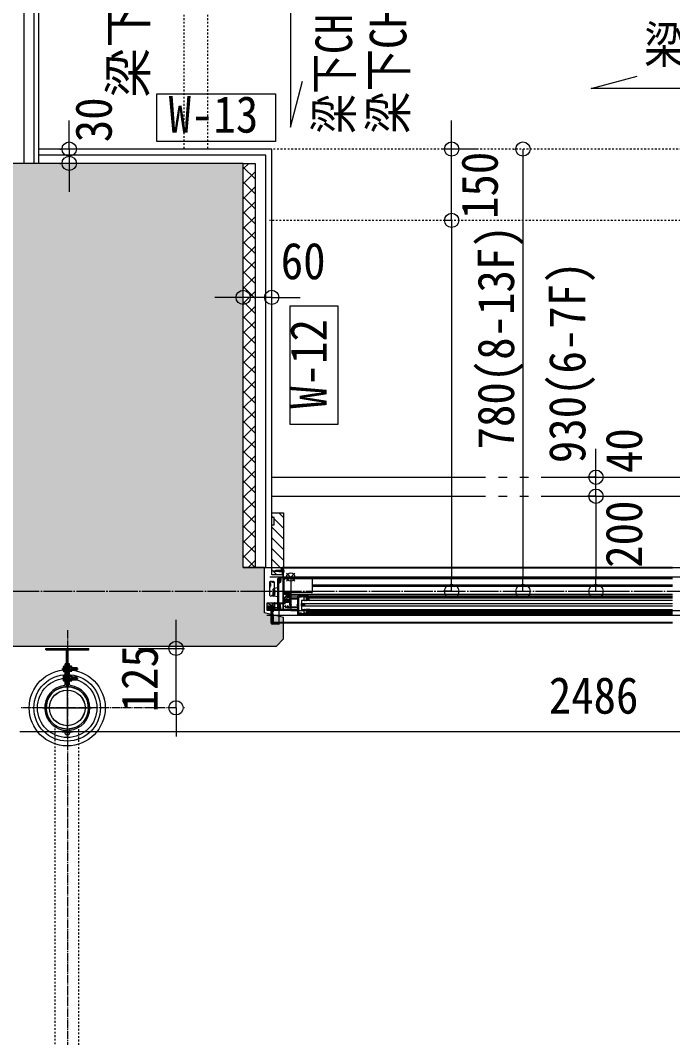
# Model space of a CAD drawing. Units: millimetres at full size, sheet at 1:30. Extents: x -17796 to 21385, y -23279 to 7734.
# Drawn here: x 13415 to 14788, y -6158 to -4018 of the extents above; entities that cross this region are included whole.
import ezdxf
from ezdxf.enums import TextEntityAlignment as Align

# ---------------------------------------------------------------- set-up
doc = ezdxf.new("R2010")
doc.units = ezdxf.units.MM
doc.header["$LTSCALE"] = 30
for name, pattern in [('DASHED', [7.5, 6, -1.5]), ('USER11', [0.25, 0.125, -0.125]), ('USER14', [18.9, 15, -0.9, 0.6, -0.9, 0.6, -0.9]), ('USER4', [0.78, 0.6, -0.06, 0.06, -0.06]), ('USER7', [0.2, 0.1, -0.1]), ('USER8', [0.75, 0.5, -0.25]), ('USER9', [2.3, 2, -0.1, 0.1, -0.1])]:
    doc.linetypes.add(name, pattern=pattern)
for name, color, linetype, lineweight in [('0-1_(W)電灯', 253, 'Continuous', 18), ('0-C_0_4P', 4, 'Continuous', 18), ('0-D_破線', 30, 'Continuous', 18), ('0-E_遮音材', 254, 'Continuous', 18), ('1-0_掃き出しﾏｰｸ', 253, 'USER7', 18), ('1-F_衛生陶器・住設', 2, 'USER9', 18), ('3-2_寸法', 142, 'Continuous', 18), ('3-3_文字・断面記号・', 4, 'Continuous', 9)]:
    doc.layers.add(name, color=color, linetype=linetype, lineweight=lineweight)
doc.styles.add('ＭＳ ゴシック', font='')
doc.styles.get('ＭＳ ゴシック').set_extended_font_data('MS Gothic')

msp = doc.modelspace()

# ---------------------------------------------------------------- linework, layer by layer
at = {"layer": '0-1_(W)電灯', "color": 3, "linetype": 'USER11'}
for p, q in [((13759.07, 3095.96), (13759.07, -4289.04)), ((13809.07, 3095.96), (13809.07, -4289.04)), ((18924.07, -4289.04), (13939.07, -4289.04)), ((18929.07, -4439.04), (13939.07, -4439.04))]:
    msp.add_line(p, q, dxfattribs=at)
at = {"layer": '0-1_(W)電灯', "color": 171}
for p, q in [((13518.03, -4259.04), (13518.03, -4229.04)), ((14322.59, -4259.04), (14322.59, -4229.04)), ((13498.03, -4289.04), (13500.53, -4289.04)), ((13518.03, -4289.04), (13518.03, -4319.04)), ((14377.75, -4289.04), (14305.09, -4289.04)), ((14322.59, -4439.04), (14322.59, -4289.04)), ((14452.59, -4289.04), (14455.09, -4289.04)), ((13498.03, -4319.04), (13500.53, -4319.04)), ((14472.59, -4319.04), (14472.59, -5189.04)), ((13518.03, -4349.04), (13518.03, -4379.04)), ((14322.59, -4439.04), (14305.09, -4439.04)), ((14322.59, -4439.04), (14305.09, -4439.04)), ((14322.59, -4469.04), (14322.59, -5189.04)), ((14322.59, -4469.04), (14322.59, -4499.04)), ((13884.07, -4580.99), (13884.07, -4583.49)), ((13854.07, -4600.99), (13824.07, -4600.99)), ((13944.07, -4600.99), (13884.07, -4600.99)), ((13944.07, -4620.99), (13944.07, -4618.49)), ((13974.07, -4600.99), (14004.07, -4600.99)), ((14322.59, -5219.04), (14305.09, -5219.04)), ((14452.59, -5219.04), (14455.09, -5219.04))]:
    msp.add_line(p, q, dxfattribs=at)
at = {"layer": '0-1_(W)電灯', "color": 7}
for p, q in [((13518.03, -4289.04), (13518.03, -4259.04)), ((14322.59, -4289.04), (14322.59, -4259.04)), ((14472.59, -4289.04), (14472.59, -4319.04)), ((13518.03, -4319.04), (13518.03, -4349.04)), ((14322.59, -4439.04), (14322.59, -4469.04)), ((14322.59, -4439.04), (14322.59, -4469.04)), ((13884.07, -4600.99), (13854.07, -4600.99)), ((13944.07, -4600.99), (13974.07, -4600.99)), ((14626.17, -4979.04), (14626.17, -4949.04)), ((14626.17, -5019.04), (14626.17, -5049.04)), ((14626.17, -5019.04), (14626.17, -5049.04)), ((14322.59, -5219.04), (14322.59, -5189.04)), ((14472.59, -5219.04), (14472.59, -5189.04)), ((14626.17, -5219.04), (14626.17, -5189.04))]:
    msp.add_line(p, q, dxfattribs=at)
at = {"layer": '0-1_(W)電灯', "color": 41}
for p, q in [((13884.07, -4330.55), (13895.58, -4319.04)), ((13909.07, -4320.36), (13907.76, -4319.04)), ((13909.07, -4351.79), (13884.07, -4326.79)), ((13884.07, -4361.98), (13909.07, -4336.98)), ((13909.07, -4383.22), (13884.07, -4358.22)), ((13884.07, -4393.41), (13909.07, -4368.41)), ((13909.07, -4414.65), (13884.07, -4389.65)), ((13884.07, -4424.84), (13909.07, -4399.84)), ((13909.07, -4446.08), (13884.07, -4421.08)), ((13884.07, -4456.28), (13909.07, -4431.28)), ((13909.07, -4477.51), (13884.07, -4452.51)), ((13884.07, -4487.71), (13909.07, -4462.71)), ((13909.07, -4508.94), (13884.07, -4483.94)), ((13884.07, -4519.14), (13909.07, -4494.14)), ((13909.07, -4540.37), (13884.07, -4515.37)), ((13884.07, -4550.57), (13909.07, -4525.57)), ((13909.07, -4571.8), (13884.07, -4546.8)), ((13884.07, -4582), (13909.07, -4557)), ((13909.07, -4603.23), (13884.07, -4578.23)), ((13884.07, -4613.43), (13909.07, -4588.43)), ((13909.07, -4634.66), (13884.07, -4609.66)), ((13884.07, -4644.86), (13909.07, -4619.86)), ((13909.07, -4666.1), (13884.07, -4641.1)), ((13884.07, -4676.29), (13909.07, -4651.29)), ((13909.07, -4697.53), (13884.07, -4672.53)), ((13884.07, -4707.72), (13909.07, -4682.72)), ((13909.07, -4728.96), (13884.07, -4703.96)), ((13884.07, -4739.15), (13909.07, -4714.15)), ((13909.07, -4760.39), (13884.07, -4735.39)), ((13884.07, -4770.58), (13909.07, -4745.58)), ((13909.07, -4791.82), (13884.07, -4766.82)), ((13884.07, -4802.02), (13909.07, -4777.02)), ((13909.07, -4823.25), (13884.07, -4798.25)), ((13884.07, -4833.45), (13909.07, -4808.45)), ((13909.07, -4854.68), (13884.07, -4829.68)), ((13884.07, -4864.88), (13909.07, -4839.88)), ((13909.07, -4886.11), (13884.07, -4861.11)), ((13884.07, -4896.31), (13909.07, -4871.31)), ((13909.07, -4917.54), (13884.07, -4892.54)), ((13884.07, -4927.74), (13909.07, -4902.74)), ((13909.07, -4948.97), (13884.07, -4923.97)), ((13884.07, -4959.17), (13909.07, -4934.17)), ((13909.07, -4980.4), (13884.07, -4955.4)), ((13884.07, -4990.6), (13909.07, -4965.6)), ((13909.07, -5011.84), (13884.07, -4986.84)), ((13884.07, -5022.03), (13909.07, -4997.03)), ((13909.07, -5043.27), (13884.07, -5018.27)), ((13884.07, -5053.46), (13909.07, -5028.46)), ((13909.07, -5074.7), (13884.07, -5049.7)), ((13884.07, -5084.89), (13909.07, -5059.89)), ((13909.07, -5106.13), (13884.07, -5081.13)), ((13884.07, -5116.32), (13909.07, -5091.32)), ((13909.07, -5137.56), (13884.07, -5112.56)), ((13884.07, -5147.76), (13909.07, -5122.76)), ((13909.07, -5168.99), (13884.07, -5143.99)), ((13894.21, -5169.04), (13909.07, -5154.19))]:
    msp.add_line(p, q, dxfattribs=at)
at = {"layer": '0-1_(W)電灯', "color": 4}
for p, q in [((14626.17, -4949.04), (14626.17, -4919.04)), ((14626.17, -4979.04), (14608.67, -4979.04)), ((14626.17, -5019.04), (14626.17, -4979.04)), ((14626.17, -5019.04), (14608.67, -5019.04)), ((14626.17, -5019.04), (14608.67, -5019.04)), ((14626.17, -5049.04), (14626.17, -5079.04)), ((14626.17, -5049.04), (14626.17, -5189.04)), ((14626.17, -5219.04), (14643.67, -5219.04))]:
    msp.add_line(p, q, dxfattribs=at)
at = {"layer": '0-1_(W)電灯', "color": 3, "linetype": 'USER14'}
for p, q in [((13944.07, -4979.04), (15834.07, -4979.04)), ((13944.07, -5019.04), (15834.07, -5019.04))]:
    msp.add_line(p, q, dxfattribs=at)
at = {"layer": '0-1_(W)電灯', "color": 9}
for p, q in [((13944.07, -5061.31), (13946.8, -5064.04)), ((13949.07, -5066.31), (13969.07, -5086.31)), ((13959.25, -5054.04), (13969.07, -5063.86)), ((13944.07, -5083.76), (13969.07, -5108.76)), ((13944.07, -5106.21), (13969.07, -5131.21)), ((13944.07, -5128.67), (13969.07, -5153.67)), ((13944.07, -5151.12), (13966.07, -5173.12)), ((13944.07, -5173.57), (13954.55, -5184.04)), ((13971.07, -5176.54), (13947.08, -5176.54)), ((13968.77, -5169.04), (13966.07, -5169.04)), ((13967.87, -5189.04), (13967.87, -5170.24)), ((14787.57, -5169.04), (13969.07, -5169.04)), ((13969.07, -5189.04), (13969.07, -5169.34)), ((14787.57, -5170.54), (13969.07, -5170.54)), ((13959.37, -5189.04), (13940.07, -5189.04)), ((13956.77, -5256.04), (13956.77, -5192.04)), ((13956.77, -5192.04), (13959.07, -5192.04)), ((13956.77, -5193.54), (13959.07, -5193.54)), ((13959.07, -5191.84), (13959.07, -5189.34)), ((13959.07, -5191.84), (13959.27, -5192.04)), ((13959.27, -5192.04), (13959.07, -5192.24)), ((13959.07, -5256.04), (13959.07, -5192.04)), ((13959.07, -5194.54), (13959.07, -5192.24)), ((13967.87, -5189.04), (13959.37, -5189.04)), ((13960.22, -5195.04), (13959.57, -5195.04)), ((13960.87, -5194.04), (13960.27, -5198.54)), ((13960.27, -5198.54), (13960.27, -5195.54)), ((13960.72, -5194.54), (13960.72, -5190.99)), ((13960.87, -5194.04), (13960.87, -5191.04)), ((13960.87, -5194.04), (13963.15, -5194.33)), ((13966.92, -5190.69), (13961.02, -5190.69)), ((13963.15, -5194.33), (13962.44, -5199.7)), ((13967.42, -5191.19), (13967.42, -5256.89)), ((13983.77, -5189.04), (13969.07, -5189.04)), ((13983.77, -5190.69), (13969.07, -5190.69)), ((13969.07, -5222.69), (13969.07, -5190.69)), ((14787.57, -5192.54), (13969.07, -5192.54)), ((13970.07, -5219.84), (13970.07, -5194.84)), ((14028.07, -5192.84), (13972.07, -5192.84)), ((13975.51, -5180.49), (13992.63, -5197.6)), ((13975.51, -5197.6), (13992.63, -5180.49)), ((13975.51, -5180.49), (13992.63, -5197.6)), ((13975.51, -5197.6), (13992.63, -5180.49)), ((14787.57, -5190.69), (13983.77, -5190.69)), ((14787.57, -5189.04), (13984.07, -5189.04)), ((13984.07, -5189.04), (13984.07, -5190.69)), ((13984.07, -5190.39), (13984.07, -5189.34)), ((13991.57, -5192.84), (13991.57, -5192.54)), ((14008.57, -5192.84), (14008.57, -5192.54)), ((14030.07, -5219.84), (14030.07, -5194.84)), ((13940.07, -5228.04), (13940.07, -5199.06)), ((13947.07, -5227.35), (13947.07, -5214.74)), ((13956.77, -5211.43), (13948.74, -5212.77)), ((13949.07, -5199.06), (13949.07, -5228.04)), ((13959.07, -5199.61), (13956.77, -5201.64)), ((13956.77, -5201.64), (13959.07, -5201.64)), ((13956.77, -5211.43), (13959.07, -5211.04)), ((13960.27, -5198.54), (13959.07, -5199.61)), ((13962.44, -5199.7), (13959.07, -5202.68)), ((14787.57, -5206.39), (14030.07, -5206.39)), ((14787.57, -5209.19), (14030.07, -5209.19)), ((13956.77, -5230.66), (13948.74, -5229.32)), ((13956.77, -5230.66), (13959.07, -5231.04)), ((13981.57, -5222.69), (13969.07, -5222.69)), ((13969.07, -5237.04), (13969.07, -5224.34)), ((13974.07, -5224.34), (13969.07, -5224.34)), ((13978.97, -5226.04), (13969.07, -5226.04)), ((13976.36, -5237.04), (13969.07, -5237.04)), ((13975.89, -5238.69), (13969.07, -5238.69)), ((13969.07, -5257.39), (13969.07, -5238.69)), ((13982.07, -5239.89), (13969.07, -5239.89)), ((13969.07, -5242.69), (13969.07, -5239.89)), ((13971.07, -5232.04), (13971.07, -5234.51)), ((13971.51, -5235.34), (13973.71, -5236.81)), ((13972.07, -5231.54), (13971.57, -5231.54)), ((14028.07, -5221.84), (13972.07, -5221.84)), ((13972.07, -5233.04), (13972.07, -5231.32)), ((13972.07, -5231.54), (13972.07, -5233.04)), ((13972.97, -5233.04), (13972.07, -5233.04)), ((13972.07, -5233.04), (13979.17, -5233.04)), ((13973.27, -5232.74), (13973.27, -5231.39)), ((13976.84, -5228.6), (13973.6, -5229.38)), ((13977.25, -5230.04), (13973.65, -5230.91)), ((13974.07, -5225.04), (13974.07, -5224.34)), ((13975.07, -5224.84), (13975.07, -5224.09)), ((13975.87, -5226.04), (13975.07, -5226.04)), ((13980.77, -5223.79), (13975.37, -5223.79)), ((13976.07, -5225.14), (13975.37, -5225.14)), ((13975.57, -5236.54), (13981.97, -5236.54)), ((13975.89, -5238.69), (13976.74, -5239.54)), ((13976.27, -5224.94), (13975.97, -5224.94)), ((13979.16, -5228.42), (13976.03, -5228.6)), ((13978.67, -5227.86), (13976.04, -5228.03)), ((13976.37, -5225.54), (13976.37, -5225.44)), ((13976.57, -5225.24), (13976.57, -5225.74)), ((13976.72, -5237.19), (13978.47, -5238.94)), ((13978.22, -5239.54), (13976.74, -5239.54)), ((13976.94, -5226.04), (13976.87, -5226.04)), ((13977.07, -5232.74), (13977.07, -5232.44)), ((13977.58, -5225.53), (13977.16, -5225.96)), ((13978.17, -5230.04), (13977.25, -5230.04)), ((13983.72, -5228.54), (13977.31, -5228.54)), ((13977.87, -5232.14), (13977.37, -5232.14)), ((13977.87, -5233.04), (13977.37, -5233.04)), ((13978.67, -5225.44), (13977.79, -5225.44)), ((13978.17, -5231.84), (13978.17, -5230.04)), ((13978.97, -5225.74), (13978.97, -5227.54)), ((13979.07, -5231.84), (13979.07, -5230.49)), ((13982.82, -5230.49), (13979.07, -5230.49)), ((13979.17, -5230.64), (13981.97, -5230.64)), ((13979.17, -5233.04), (13979.17, -5230.64)), ((13980.47, -5224.94), (13979.57, -5224.94)), ((13979.57, -5224.94), (13979.57, -5227.99)), ((14787.57, -5226.04), (13979.57, -5226.04)), ((13979.77, -5225.54), (13979.77, -5225.44)), ((13980.77, -5225.14), (13980.07, -5225.14)), ((13981.07, -5226.04), (13980.27, -5226.04)), ((13980.77, -5224.24), (13980.77, -5224.64)), ((13981.07, -5224.84), (13981.07, -5224.09)), ((13981.97, -5236.54), (13981.97, -5230.64)), ((13982.07, -5225.04), (13982.07, -5223.19)), ((13982.07, -5240.79), (13982.07, -5233.49)), ((13982.82, -5233.49), (13982.07, -5233.49)), ((13982.82, -5233.49), (13982.82, -5230.49)), ((13983.72, -5228.54), (13999.42, -5228.54)), ((13984.02, -5233.54), (13984.02, -5228.84)), ((13999.12, -5233.54), (13984.02, -5233.54)), ((13984.02, -5247.09), (13984.02, -5235.49)), ((13999.12, -5235.49), (13984.02, -5235.49)), ((13999.12, -5233.54), (13999.12, -5228.84)), ((13999.12, -5247.09), (13999.12, -5235.49)), ((14021.07, -5228.54), (13999.42, -5228.54)), ((14001.07, -5240.79), (14001.07, -5230.54)), ((14001.07, -5230.54), (14006.26, -5230.54)), ((14006.87, -5230.14), (14006.62, -5230.4)), ((14006.87, -5230.14), (14020.87, -5230.14)), ((14012.07, -5237.39), (14012.07, -5231.54)), ((14013.07, -5230.54), (14016.07, -5230.54)), ((14016.07, -5238.39), (14013.07, -5238.39)), ((14024.07, -5238.39), (14016.07, -5238.39)), ((14016.76, -5238.11), (14017.04, -5238.39)), ((14022.07, -5233.14), (14016.82, -5238.39)), ((14017.07, -5231.54), (14017.07, -5237.39)), ((14017.93, -5232.79), (14017.07, -5233.65)), ((14020.17, -5232.79), (14017.07, -5235.9)), ((14017.07, -5237.39), (14017.07, -5232.79)), ((14017.07, -5233.93), (14021.53, -5238.39)), ((14017.07, -5236.18), (14019.29, -5238.39)), ((14020.87, -5231.69), (14017.45, -5231.96)), ((14021.57, -5232.79), (14017.48, -5232.79)), ((14018.18, -5232.79), (14022.1, -5236.72)), ((14022.07, -5235.39), (14019.06, -5238.39)), ((14020.42, -5232.79), (14022.07, -5234.44)), ((14020.87, -5230.14), (14020.87, -5231.69)), ((14021.07, -5228.54), (14787.57, -5228.54)), ((14022.33, -5237.37), (14021.31, -5238.39)), ((14022.07, -5229.54), (14022.07, -5232.29)), ((14022.07, -5230.79), (14787.57, -5230.79)), ((14022.07, -5232.79), (14787.57, -5232.79)), ((14023.61, -5238.34), (14023.55, -5238.39)), ((14023.75, -5238.36), (14023.78, -5238.39)), ((13934.07, -5244.04), (13949.07, -5250.54)), ((13935.82, -5250.54), (13934.07, -5252.3)), ((13938.65, -5250.54), (13934.07, -5255.13)), ((13941.48, -5250.54), (13934.07, -5257.95)), ((13934.07, -5252.46), (13940.16, -5258.54)), ((13934.07, -5255.28), (13937.33, -5258.54)), ((13934.07, -5258.11), (13934.5, -5258.54)), ((13934.99, -5250.54), (13942.99, -5258.54)), ((13944.31, -5250.54), (13936.31, -5258.54)), ((13937.81, -5250.54), (13945.81, -5258.54)), ((13947.14, -5250.54), (13939.14, -5258.54)), ((13940.64, -5250.54), (13948.64, -5258.54)), ((13941.07, -5243.04), (13949.72, -5243.04)), ((13949.07, -5244.04), (13941.07, -5244.04)), ((13949.07, -5251.44), (13941.96, -5258.54)), ((13960.07, -5253.74), (13943.07, -5253.74)), ((13943.07, -5286.04), (13943.07, -5253.74)), ((13943.47, -5250.54), (13949.07, -5256.14)), ((13949.07, -5254.27), (13944.79, -5258.54)), ((13973.07, -5244.04), (13945.07, -5244.04)), ((13945.07, -5244.04), (13945.07, -5286.04)), ((13973.06, -5245.54), (13945.07, -5245.54)), ((13945.07, -5286.04), (13945.07, -5253.74)), ((13945.29, -5254.54), (13945.28, -5254.54)), ((13945.29, -5256.13), (13945.28, -5256.13)), ((13945.29, -5257.71), (13945.28, -5257.71)), ((13945.29, -5259.3), (13945.28, -5259.3)), ((13945.29, -5260.89), (13945.28, -5260.89)), ((13945.29, -5262.48), (13945.28, -5262.48)), ((13945.69, -5255.33), (13945.68, -5255.33)), ((13945.69, -5256.92), (13945.68, -5256.92)), ((13945.69, -5258.51), (13945.68, -5258.51)), ((13945.69, -5260.09), (13945.68, -5260.09)), ((13945.69, -5261.68), (13945.68, -5261.68)), ((13946.08, -5254.54), (13946.07, -5254.54)), ((13946.08, -5256.13), (13946.07, -5256.13)), ((13946.08, -5257.71), (13946.07, -5257.71)), ((13946.08, -5259.3), (13946.07, -5259.3)), ((13946.08, -5260.89), (13946.07, -5260.89)), ((13946.08, -5262.48), (13946.07, -5262.48)), ((13946.3, -5250.54), (13949.07, -5253.31)), ((13946.48, -5255.33), (13946.47, -5255.33)), ((13946.48, -5256.92), (13946.47, -5256.92)), ((13946.48, -5258.51), (13946.47, -5258.51)), ((13946.48, -5260.09), (13946.47, -5260.09)), ((13946.48, -5261.68), (13946.47, -5261.68)), ((13946.88, -5254.54), (13946.87, -5254.54)), ((13946.88, -5256.13), (13946.87, -5256.13)), ((13946.88, -5257.71), (13946.87, -5257.71)), ((13946.88, -5259.3), (13946.87, -5259.3)), ((13946.88, -5260.89), (13946.87, -5260.89)), ((13946.88, -5262.48), (13946.87, -5262.48)), ((13947.28, -5255.33), (13947.27, -5255.33)), ((13947.28, -5256.92), (13947.27, -5256.92)), ((13947.28, -5258.51), (13947.27, -5258.51)), ((13947.28, -5260.09), (13947.27, -5260.09)), ((13947.28, -5261.68), (13947.27, -5261.68)), ((13949.07, -5257.1), (13947.62, -5258.54)), ((13947.67, -5254.54), (13947.66, -5254.54)), ((13947.67, -5256.13), (13947.66, -5256.13)), ((13947.67, -5257.71), (13947.66, -5257.71)), ((13947.67, -5259.3), (13947.66, -5259.3)), ((13947.67, -5260.89), (13947.66, -5260.89)), ((13947.67, -5262.48), (13947.66, -5262.48)), ((13949.07, -5258.54), (13949.07, -5244.04)), ((13983.77, -5259.04), (13949.57, -5259.04)), ((13950.72, -5256.89), (13950.72, -5244.04)), ((13958.77, -5257.39), (13951.22, -5257.39)), ((13956.77, -5246.44), (13959.07, -5246.44)), ((13959.07, -5251.55), (13956.77, -5249.64)), ((13956.77, -5256.04), (13959.07, -5256.04)), ((13962.48, -5251.39), (13959.07, -5248.56)), ((13959.07, -5257.09), (13959.07, -5253.54)), ((13960.22, -5253.04), (13959.57, -5253.04)), ((13960.07, -5287.04), (13960.07, -5253.74)), ((13960.72, -5257.09), (13960.72, -5253.54)), ((13960.87, -5257.04), (13963.15, -5256.76)), ((13966.92, -5257.39), (13961.02, -5257.39)), ((13962.48, -5251.39), (13962.44, -5248.39)), ((13963.15, -5256.76), (13962.48, -5251.39)), ((13963.15, -5256.76), (13963.15, -5253.76)), ((13982.07, -5242.69), (13969.07, -5242.69)), ((13972.07, -5251.24), (13969.07, -5251.24)), ((13975.82, -5257.39), (13969.07, -5257.39)), ((13972.07, -5249.54), (13972.07, -5251.27)), ((13972.97, -5249.54), (13972.07, -5249.54)), ((13973.27, -5249.84), (13973.27, -5251.2)), ((13976.84, -5253.99), (13973.6, -5253.21)), ((13977.25, -5252.54), (13973.65, -5251.68)), ((13976.37, -5257.94), (13975.82, -5257.39)), ((13977.77, -5257.94), (13976.37, -5257.94)), ((13977.07, -5249.84), (13977.07, -5250.14)), ((13978.17, -5252.54), (13977.25, -5252.54)), ((13999.07, -5254.04), (13977.31, -5254.04)), ((13977.87, -5249.54), (13977.37, -5249.54)), ((13977.87, -5250.44), (13977.37, -5250.44)), ((13983.77, -5257.39), (13977.77, -5257.39)), ((13977.77, -5257.94), (13977.77, -5257.39)), ((13978.17, -5250.74), (13978.17, -5252.54)), ((13979.07, -5250.74), (13979.07, -5252.09)), ((13982.82, -5252.09), (13979.07, -5252.09)), ((13982.07, -5249.09), (13982.07, -5241.79)), ((13982.82, -5249.09), (13982.07, -5249.09)), ((13982.82, -5249.09), (13982.82, -5252.09)), ((13998.07, -5259.04), (13983.77, -5259.04)), ((13985.42, -5247.09), (13984.02, -5247.09)), ((13984.02, -5252.09), (13984.02, -5248.29)), ((13985.42, -5248.29), (13984.02, -5248.29)), ((13999.12, -5252.09), (13984.02, -5252.09)), ((13984.07, -5258.74), (13984.07, -5257.69)), ((13999.12, -5247.09), (13997.67, -5247.09)), ((13999.12, -5248.29), (13997.67, -5248.29)), ((13998.07, -5254.24), (13998.07, -5267.74)), ((13999.07, -5254.24), (13998.07, -5254.24)), ((13999.07, -5266.04), (13999.07, -5254.04)), ((13999.07, -5267.24), (13999.07, -5254.24)), ((13999.12, -5252.09), (13999.12, -5248.29)), ((14001.07, -5265.04), (14001.07, -5241.79)), ((14013.07, -5244.39), (14007.07, -5250.39)), ((14013.07, -5250.39), (14007.07, -5244.39)), ((14012.07, -5264.04), (14012.07, -5258.19)), ((14013.07, -5257.19), (14016.07, -5257.19)), ((14024.07, -5257.19), (14016.07, -5257.19)), ((14018.22, -5257.19), (14017.07, -5258.35)), ((14020.47, -5257.19), (14017.07, -5260.59)), ((14017.07, -5258.19), (14017.07, -5264.04)), ((14017.07, -5258.19), (14017.07, -5262.79)), ((14017.07, -5258.63), (14021.24, -5262.79)), ((14017.07, -5260.87), (14018.99, -5262.79)), ((14022.71, -5257.19), (14017.11, -5262.79)), ((14017.88, -5257.19), (14022.07, -5261.38)), ((14022.07, -5260.08), (14019.36, -5262.79)), ((14020.13, -5257.19), (14022.07, -5259.14)), ((14022.07, -5262.33), (14021.6, -5262.79)), ((14022.37, -5257.19), (14022.82, -5257.64)), ((13945.29, -5264.06), (13945.28, -5264.06)), ((13945.29, -5265.65), (13945.28, -5265.65)), ((13945.29, -5267.24), (13945.28, -5267.24)), ((13945.29, -5268.83), (13945.28, -5268.83)), ((13945.29, -5270.41), (13945.28, -5270.41)), ((13945.29, -5272), (13945.28, -5272)), ((13945.29, -5273.59), (13945.28, -5273.59)), ((13945.29, -5275.18), (13945.28, -5275.18)), ((13945.29, -5276.76), (13945.28, -5276.76)), ((13945.29, -5278.35), (13945.28, -5278.35)), ((13945.29, -5279.94), (13945.28, -5279.94)), ((13945.29, -5281.53), (13945.28, -5281.53)), ((13945.29, -5283.11), (13945.28, -5283.11)), ((13945.69, -5263.27), (13945.68, -5263.27)), ((13945.69, -5264.86), (13945.68, -5264.86)), ((13945.69, -5266.44), (13945.68, -5266.44)), ((13945.69, -5268.03), (13945.68, -5268.03)), ((13945.69, -5269.62), (13945.68, -5269.62)), ((13945.69, -5271.21), (13945.68, -5271.21)), ((13945.69, -5272.79), (13945.68, -5272.79)), ((13945.69, -5274.38), (13945.68, -5274.38)), ((13945.69, -5275.97), (13945.68, -5275.97)), ((13945.69, -5277.56), (13945.68, -5277.56)), ((13945.69, -5279.14), (13945.68, -5279.14)), ((13945.69, -5280.73), (13945.68, -5280.73)), ((13945.69, -5282.32), (13945.68, -5282.32)), ((13945.69, -5283.91), (13945.68, -5283.91)), ((13946.08, -5264.06), (13946.07, -5264.06)), ((13946.08, -5265.65), (13946.07, -5265.65)), ((13946.08, -5267.24), (13946.07, -5267.24)), ((13946.08, -5268.83), (13946.07, -5268.83)), ((13946.08, -5270.41), (13946.07, -5270.41)), ((13946.08, -5272), (13946.07, -5272)), ((13946.08, -5273.59), (13946.07, -5273.59)), ((13946.08, -5275.18), (13946.07, -5275.18)), ((13946.08, -5276.76), (13946.07, -5276.76)), ((13946.08, -5278.35), (13946.07, -5278.35)), ((13946.08, -5279.94), (13946.07, -5279.94)), ((13946.08, -5281.53), (13946.07, -5281.53)), ((13946.08, -5283.11), (13946.07, -5283.11)), ((13946.48, -5263.27), (13946.47, -5263.27)), ((13946.48, -5264.86), (13946.47, -5264.86)), ((13946.48, -5266.44), (13946.47, -5266.44)), ((13946.48, -5268.03), (13946.47, -5268.03)), ((13946.48, -5269.62), (13946.47, -5269.62)), ((13946.48, -5271.21), (13946.47, -5271.21)), ((13946.48, -5272.79), (13946.47, -5272.79)), ((13946.48, -5274.38), (13946.47, -5274.38)), ((13946.48, -5275.97), (13946.47, -5275.97)), ((13946.48, -5277.56), (13946.47, -5277.56)), ((13946.48, -5279.14), (13946.47, -5279.14)), ((13946.48, -5280.73), (13946.47, -5280.73)), ((13946.48, -5282.32), (13946.47, -5282.32)), ((13946.48, -5283.91), (13946.47, -5283.91)), ((13946.88, -5264.06), (13946.87, -5264.06)), ((13946.88, -5265.65), (13946.87, -5265.65)), ((13946.88, -5267.24), (13946.87, -5267.24)), ((13946.88, -5268.83), (13946.87, -5268.83)), ((13946.88, -5270.41), (13946.87, -5270.41)), ((13946.88, -5272), (13946.87, -5272)), ((13946.88, -5273.59), (13946.87, -5273.59)), ((13946.88, -5275.18), (13946.87, -5275.18)), ((13946.88, -5276.76), (13946.87, -5276.76)), ((13946.88, -5278.35), (13946.87, -5278.35)), ((13946.88, -5279.94), (13946.87, -5279.94)), ((13946.88, -5281.53), (13946.87, -5281.53)), ((13946.88, -5283.11), (13946.87, -5283.11)), ((13947.28, -5263.27), (13947.27, -5263.27)), ((13947.28, -5264.86), (13947.27, -5264.86)), ((13947.28, -5266.44), (13947.27, -5266.44)), ((13947.28, -5268.03), (13947.27, -5268.03)), ((13947.28, -5269.62), (13947.27, -5269.62)), ((13947.28, -5271.21), (13947.27, -5271.21)), ((13947.28, -5272.79), (13947.27, -5272.79)), ((13947.28, -5274.38), (13947.27, -5274.38)), ((13947.28, -5275.97), (13947.27, -5275.97)), ((13947.28, -5277.56), (13947.27, -5277.56)), ((13947.28, -5279.14), (13947.27, -5279.14)), ((13947.28, -5280.73), (13947.27, -5280.73)), ((13947.28, -5282.32), (13947.27, -5282.32)), ((13947.28, -5283.91), (13947.27, -5283.91)), ((13947.67, -5264.06), (13947.66, -5264.06)), ((13947.67, -5265.65), (13947.66, -5265.65)), ((13947.67, -5267.24), (13947.66, -5267.24)), ((13947.67, -5268.83), (13947.66, -5268.83)), ((13947.67, -5270.41), (13947.66, -5270.41)), ((13947.67, -5272), (13947.66, -5272)), ((13947.67, -5273.59), (13947.66, -5273.59)), ((13947.67, -5275.18), (13947.66, -5275.18)), ((13947.67, -5276.76), (13947.66, -5276.76)), ((13947.67, -5278.35), (13947.66, -5278.35)), ((13947.67, -5279.94), (13947.66, -5279.94)), ((13947.67, -5281.53), (13947.66, -5281.53)), ((13947.67, -5283.11), (13947.66, -5283.11)), ((13998.57, -5268.24), (14003.57, -5268.24)), ((13999.07, -5267.24), (14004.07, -5267.24)), ((14021.07, -5267.04), (14000.07, -5267.04)), ((14006.26, -5265.04), (14001.07, -5265.04)), ((14001.07, -5267.04), (14001.07, -5267.24)), ((14002.07, -5267.04), (14002.07, -5267.24)), ((14004.07, -5267.04), (14004.07, -5267.74)), ((14006.87, -5265.44), (14006.62, -5265.19)), ((14006.87, -5265.44), (14020.87, -5265.44)), ((14016.07, -5265.04), (14013.07, -5265.04)), ((14020.87, -5263.89), (14017.45, -5263.62)), ((14021.57, -5262.79), (14017.48, -5262.79)), ((14020.87, -5265.44), (14020.87, -5263.89)), ((14021.07, -5267.04), (14787.57, -5267.04)), ((14787.57, -5262.79), (14022.07, -5262.79)), ((14022.07, -5266.04), (14022.07, -5263.29)), ((14787.57, -5264.79), (14022.07, -5264.79)), ((14787.57, -5284.84), (13945.07, -5284.84)), ((13960.07, -5286.04), (13945.07, -5286.04)), ((13960.07, -5286.04), (13945.07, -5286.04)), ((13959.07, -5288.04), (13945.07, -5288.04)), ((13945.29, -5284.7), (13945.28, -5284.7)), ((13946.08, -5284.7), (13946.07, -5284.7)), ((13946.88, -5284.7), (13946.87, -5284.7)), ((13947.67, -5284.7), (13947.66, -5284.7)), ((14787.57, -5286.04), (13960.07, -5286.04))]:
    msp.add_line(p, q, dxfattribs=at)
at = {"layer": '0-1_(W)電灯', "color": 9, "linetype": 'USER8'}
for p, q in [((13952.87, -5175.53), (13949.08, -5176.54)), ((13952.87, -5177.56), (13949.08, -5176.54)), ((13949.38, -5177.25), (13949.68, -5175.76)), ((13950.71, -5177.6), (13951.16, -5175.37)), ((13952.04, -5177.96), (13952.64, -5174.97)), ((13962.39, -5175.2), (13952.87, -5175.53)), ((13953.4, -5178.18), (13954.06, -5174.89)), ((13954.79, -5178.23), (13955.46, -5174.84)), ((13956.18, -5178.28), (13956.87, -5174.79)), ((13957.57, -5178.33), (13958.28, -5174.74)), ((13958.96, -5178.37), (13959.69, -5174.69)), ((13960.35, -5178.42), (13961.1, -5174.64)), ((13961.77, -5178.29), (13962.47, -5174.8)), ((13967.07, -5174.8), (13962.47, -5174.8)), ((13968.82, -5173.05), (13967.07, -5174.8)), ((13967.07, -5174.8), (13967.07, -5178.29)), ((13968.82, -5173.05), (13968.82, -5180.04)), ((13969.07, -5173.05), (13968.82, -5173.05)), ((13969.07, -5173.05), (13969.07, -5180.04)), ((13961.86, -5177.88), (13952.87, -5177.56)), ((13967.07, -5178.29), (13961.77, -5178.29)), ((13968.82, -5180.04), (13967.07, -5178.29)), ((13969.07, -5180.04), (13968.82, -5180.04))]:
    msp.add_line(p, q, dxfattribs=at)
at = {"layer": '0-1_(W)電灯', "color": 6}
msp.add_line((15840.07, -5514.58), (13414.07, -5514.58), dxfattribs=at)
at = {"layer": '0-1_(W)電灯', "color": 2}
for points in [[(13983.25, -3657.91), (13983.25, -4243.16), (14009.13, -4146.56)], [(15489.61, -4161.36), (14616.16, -4161.36), (14712.75, -4135.48)]]:
    msp.add_lwpolyline(points, dxfattribs=at)
for points in [[(13952.33, -4272.77), (13702.33, -4272.77), (13702.33, -4172.77), (13952.33, -4172.77)], [(13982.9, -4868.55), (13982.9, -4618.55), (14082.9, -4618.55), (14082.9, -4868.55)]]:
    msp.add_lwpolyline(points, close=True, dxfattribs=at)
at = {"layer": '0-1_(W)電灯', "color": 4}
for points in [[(13944.07, -5169.04), (13944.07, -4289.04), (13453.07, -4289.04)], [(13931.57, -5169.04), (13931.57, -4301.54), (13453.07, -4301.54)]]:
    msp.add_lwpolyline(points, dxfattribs=at)
at = {"layer": '0-1_(W)電灯', "color": 41}
msp.add_lwpolyline([(13884.07, -5169.04), (13884.07, -4319.04), (13909.07, -4319.04), (13909.07, -5169.04)], dxfattribs=at)
at = {"layer": '0-1_(W)電灯', "color": 9}
for points in [[(13944.07, -5054.04), (13969.07, -5054.04), (13969.07, -5169.04), (13966.07, -5169.04), (13966.07, -5184.04), (13944.07, -5184.04), (13944.07, -5079.04), (13949.07, -5079.04), (13949.07, -5064.04), (13944.07, -5064.04)], [(15794.07, -5189.04), (13984.07, -5189.04), (13984.07, -5259.04), (15794.07, -5259.04)], [(13934.07, -5250.54), (13949.07, -5250.54), (13949.07, -5244.04), (13934.07, -5244.04)], [(13934.07, -5258.54), (13949.07, -5258.54), (13949.07, -5250.54), (13934.07, -5250.54)], [(14007.07, -5250.39), (14007.07, -5244.39), (14013.07, -5244.39), (14013.07, -5250.39)]]:
    msp.add_lwpolyline(points, close=True, dxfattribs=at)
for points in [[(13967.87, -5170.24), (13966.07, -5170.24), (13966.07, -5169.04)], [(13960.87, -5191.04), (13960.27, -5195.54), (13959.07, -5196.59), (13956.77, -5198.6)], [(13960.87, -5191.04), (13963.15, -5191.33), (13963.15, -5194.33)], [(13975.48, -5236.63), (13975.57, -5236.54), (13975.36, -5236.04)], [(13980.47, -5223.94), (13976.57, -5223.94), (13975.82, -5224.39)], [(14787.57, -5238.39), (14007.07, -5238.39), (14007.07, -5244.39), (14787.57, -5244.39)], [(14017.07, -5232.79), (14022.07, -5232.79), (14022.07, -5236.39)], [(13963.15, -5253.76), (13962.44, -5248.39), (13959.07, -5245.41)], [(13960.87, -5257.04), (13960.27, -5252.54), (13959.07, -5251.55)], [(13998.07, -5257.64), (13984.07, -5257.64), (13984.07, -5259.04)], [(14787.57, -5250.39), (14007.07, -5250.39), (14007.07, -5257.19), (14787.57, -5257.19)], [(14017.07, -5262.79), (14022.07, -5262.79), (14022.07, -5259.19)]]:
    msp.add_lwpolyline(points, dxfattribs=at)
at = {"layer": '0-1_(W)電灯', "color": 9, "linetype": 'USER8'}
msp.add_lwpolyline([(13948.07, -5253.74), (13945.07, -5253.74), (13945.07, -5284.84), (13948.07, -5284.84)], close=True, dxfattribs=at)
at = {"layer": '0-1_(W)電灯', "color": 7}
for centre in [(13518.03, -4289.04), (14322.59, -4289.04), (14472.59, -4289.04), (13518.03, -4319.04), (14322.59, -4439.04), (14322.59, -4439.04), (13884.07, -4600.99), (13944.07, -4600.99), (14626.17, -4979.04), (14626.17, -5019.04), (14626.17, -5019.04), (14322.59, -5219.04), (14472.59, -5219.04), (14626.17, -5219.04)]:
    msp.add_circle(centre, 15, dxfattribs=at)
at = {"layer": '0-1_(W)電灯', "color": 9}
msp.add_circle((13984.07, -5189.04), 8.9, dxfattribs=at)
msp.add_circle((13984.07, -5189.04), 8.9, dxfattribs=at)
for centre, radius, start, end in [((13968.77, -5169.34), 0.3, 0, 90), ((13942.32, -5201.06), 3.01, 41.63354, 138.36646), ((13946.82, -5201.06), 3.01, 41.63354, 138.36646), ((13959.37, -5189.34), 0.3, 90, 180), ((13959.57, -5194.54), 0.5, 180, 270), ((13960.22, -5194.54), 0.5, 270, 0), ((13961.02, -5190.99), 0.3, 90, 180), ((13966.92, -5191.19), 0.5, 0, 90), ((13972.07, -5194.84), 2, 90, 180), ((13983.77, -5189.34), 0.3, 0, 90), ((13983.77, -5190.39), 0.3, 270, 0), ((14028.07, -5194.84), 2, 0, 90), ((13938.82, -5202.06), 3.25, 335.2991, 67.38014), ((13939.07, -5205.06), 3.16, 328.72073, 71.56505), ((13938.82, -5208.06), 3.25, 292.61986, 67.38014), ((13946.82, -5197.06), 3.01, 221.63354, 318.36646), ((13949.07, -5214.74), 2, 99.46233, 180), ((13947.82, -5217.71), 3.25, 335.2991, 67.38014), ((13948.07, -5220.71), 3.16, 328.72073, 71.56505), ((13942.32, -5226.04), 3.01, 221.63354, 318.36646), ((13946.82, -5230.04), 3.01, 41.63354, 138.36646), ((13946.82, -5226.04), 3.01, 221.63354, 318.36646), ((13949.07, -5227.35), 2, 180, 260.53767), ((13947.82, -5223.71), 3.25, 292.61986, 67.38014), ((13972.07, -5219.84), 2, 180, 270), ((13971.57, -5232.04), 0.5, 90, 180), ((13972.07, -5234.51), 1, 180, 236.30993), ((13974.07, -5231.32), 2, 103.49573, 180), ((13972.97, -5232.74), 0.3, 270, 0), ((13973.77, -5231.39), 0.5, 103.49573, 180), ((13974.49, -5235.64), 1.4, 236.30993, 315), ((13975.07, -5225.04), 1, 180, 270), ((13976.31, -5227.31), 1.33, 50.77127, 257.83054), ((13975.37, -5224.09), 0.3, 90, 180), ((13975.37, -5224.84), 0.3, 180, 270), ((13976.26, -5227.34), 0.724, 67.46627, 252.46574), ((13975.97, -5224.64), 0.3, 120.40916, 270), ((13975.87, -5225.54), 0.5, 270, 0), ((13976.07, -5225.44), 0.3, 0, 90), ((13976.57, -5224.94), 0.3, 270, 180), ((13976.36, -5237.54), 0.5, 45, 90), ((13976.94, -5226.62), 0.4, 188.21941, 58.21421), ((13976.87, -5225.74), 0.3, 180, 270), ((13977.31, -5230.54), 2, 90, 103.49573), ((13976.94, -5225.74), 0.3, 270, 315), ((13977.37, -5232.44), 0.3, 90, 180), ((13977.37, -5232.74), 0.3, 180, 270), ((13977.79, -5225.74), 0.3, 90, 135), ((13977.87, -5231.84), 0.3, 270, 0), ((13977.87, -5231.84), 1.2, 270, 0), ((13978.22, -5239.19), 0.354, 270, 45), ((13978.67, -5225.74), 0.3, 0, 90), ((13978.97, -5227.84), 0.3, 183.80925, 90), ((13979.09, -5227.95), 0.484, 279.03543, 354.77382), ((13980.07, -5225.44), 0.3, 90, 180), ((13980.27, -5225.54), 0.5, 180, 270), ((13980.47, -5224.24), 0.3, 0, 90), ((13980.47, -5224.64), 0.3, 270, 0), ((13980.77, -5224.09), 0.3, 0, 90), ((13980.77, -5224.84), 0.3, 270, 0), ((13981.07, -5225.04), 1, 270, 0), ((13981.57, -5223.19), 0.5, 0, 90), ((13982.07, -5241.29), 0.5, 270, 90), ((13983.72, -5228.84), 0.3, 0, 90), ((13999.42, -5228.84), 0.3, 90, 180), ((14001.07, -5241.29), 0.5, 90, 270), ((14006.26, -5230.04), 0.5, 270, 315), ((14013.07, -5231.54), 1, 90, 180), ((14013.07, -5237.39), 1, 180, 270), ((14016.07, -5231.54), 1, 0, 90), ((14016.07, -5237.39), 1, 270, 0), ((14016.07, -5237.39), 1, 270, 0), ((14017.48, -5232.38), 0.416, 94.51399, 270), ((14021.07, -5229.54), 1, 0, 90), ((14021.57, -5232.29), 0.5, 270, 0), ((14024.07, -5236.39), 2, 180, 270), ((14028.07, -5219.84), 2, 270, 0), ((13941.07, -5243.54), 0.5, 90, 270), ((13949.57, -5258.54), 0.5, 180, 270), ((13949.72, -5244.04), 1, 0, 90), ((13951.22, -5256.89), 0.5, 180, 270), ((13958.77, -5257.09), 0.3, 270, 0), ((13959.57, -5253.54), 0.5, 90, 180), ((13960.22, -5253.54), 0.5, 0, 90), ((13961.02, -5257.09), 0.3, 180, 270), ((13966.92, -5256.89), 0.5, 270, 0), ((13974.07, -5251.27), 2, 180, 256.50427), ((13972.97, -5249.84), 0.3, 0, 90), ((13973.77, -5251.2), 0.5, 180, 256.50427), ((13977.31, -5252.04), 2, 256.50427, 270), ((13977.37, -5249.84), 0.3, 90, 180), ((13977.37, -5250.14), 0.3, 180, 270), ((13977.87, -5250.74), 1.2, 0, 90), ((13977.87, -5250.74), 0.3, 0, 90), ((13983.77, -5257.69), 0.3, 0, 90), ((13983.77, -5258.74), 0.3, 270, 0), ((13985.42, -5247.69), 0.6, 270, 90), ((13997.67, -5247.69), 0.6, 90, 270), ((14013.07, -5258.19), 1, 90, 180), ((14016.07, -5258.19), 1, 0, 90), ((14016.07, -5258.19), 1, 0, 90), ((14024.07, -5259.19), 2, 90, 180), ((13998.57, -5267.74), 0.5, 180, 270), ((14000.07, -5266.04), 1, 180, 270), ((14003.57, -5267.74), 0.5, 270, 0), ((14006.26, -5265.54), 0.5, 45, 90), ((14013.07, -5264.04), 1, 180, 270), ((14016.07, -5264.04), 1, 270, 0), ((14017.48, -5263.21), 0.416, 90, 265.48601), ((14021.07, -5266.04), 1, 270, 0), ((14021.57, -5263.29), 0.5, 0, 90), ((13945.07, -5286.04), 2, 180, 270), ((13959.07, -5287.04), 1, 270, 0)]:
    msp.add_arc(centre, radius, start, end, dxfattribs=at)
at = {"layer": '0-C_0_4P'}
for p, q in [((13443.57, 3230.96), (13443.57, -4319.04)), ((13453.07, 3230.96), (13453.07, -4319.04))]:
    msp.add_line(p, q, dxfattribs=at)
at = {"layer": '0-D_破線'}
msp.add_line((13422.57, 3230.96), (13422.57, -4319.04), dxfattribs=at)
at = {"layer": '0-E_遮音材'}
for points in [[(13884.07, -5169.04), (12884.07, -4319.04), (13884.07, -4319.04)], [(13884.07, -5169.04), (12884.07, -5169.04), (12884.07, -4319.04)], [(12839.07, -5264.04), (13884.07, -5169.04), (13929.07, -5264.04)], [(12884.07, -5169.04), (13884.07, -5169.04), (12839.07, -5264.04)], [(13929.07, -5264.04), (13884.07, -5169.04), (13929.07, -5169.04)], [(12814.07, -5334.04), (13929.07, -5264.04), (13954.07, -5334.04)], [(12839.07, -5264.04), (13929.07, -5264.04), (12814.07, -5334.04)], [(13954.07, -5334.04), (13929.07, -5264.04), (13969.07, -5274.04)], [(13954.07, -5334.04), (13969.07, -5274.04), (13969.07, -5319.04)]]:
    msp.add_solid(points, dxfattribs=at)
at = {"layer": '1-0_掃き出しﾏｰｸ', "color": 7, "linetype": 'Continuous'}
msp.add_lwpolyline([(12884.07, -5169.04), (12839.07, -5169.04), (12839.07, -5264.04), (12799.07, -5274.04), (12799.07, -5319.04), (12814.07, -5334.04), (13954.07, -5334.04), (13969.07, -5319.04), (13969.07, -5274.04), (13929.07, -5264.04), (13929.07, -5169.04), (13884.07, -5169.04), (13884.07, -4319.04), (12884.07, -4319.04)], close=True, dxfattribs=at)
for radius in [44.5, 37.5]:
    msp.add_circle((13514.07, -5464.04), radius, dxfattribs=at)
at = {"layer": '1-F_衛生陶器・住設'}
msp.add_line((12084.07, -5219.04), (20784.07, -5219.04), dxfattribs=at)
at = {"layer": '3-2_寸法'}
for p, q in [((13884.07, -5169.04), (18984.07, -5169.04)), ((13934.07, -5269.04), (18934.07, -5269.04))]:
    msp.add_line(p, q, dxfattribs=at)
at = {"layer": '3-3_文字・断面記号・', "color": 191, "lineweight": 18}
for p, q in [((13742.72, -5309.04), (13742.72, -5279.04)), ((13663.52, -5339.04), (13760.22, -5339.04)), ((13742.72, -5464.04), (13742.72, -5339.04)), ((13761.28, -5464.04), (13760.22, -5464.04)), ((13742.72, -5494.04), (13742.72, -5524.04))]:
    msp.add_line(p, q, dxfattribs=at)
at = {"layer": '3-3_文字・断面記号・', "color": 143, "linetype": 'USER4', "lineweight": 18}
for p, q in [((13514.07, -5300.53), (13514.07, -6749.11)), ((13742.72, -5464.04), (13416.31, -5464.04))]:
    msp.add_line(p, q, dxfattribs=at)
at = {"layer": '3-3_文字・断面記号・', "color": 7, "lineweight": 18}
for p, q in [((13742.72, -5339.04), (13742.72, -5309.04)), ((13742.72, -5464.04), (13742.72, -5494.04))]:
    msp.add_line(p, q, dxfattribs=at)
at = {"layer": '3-3_文字・断面記号・', "color": 2}
for p, q in [((13469.07, -5342.04), (13469.07, -5339.04)), ((13469.07, -5339.04), (13559.07, -5339.04)), ((13478.07, -5342.04), (13478.07, -5339.04)), ((13485.07, -5342.04), (13485.07, -5339.04)), ((13512.57, -5419.54), (13512.57, -5342.04)), ((13515.57, -5419.54), (13515.57, -5342.04)), ((13543.07, -5342.04), (13543.07, -5339.04)), ((13550.07, -5342.04), (13550.07, -5339.04)), ((13512.57, -5419.54), (13515.57, -5419.54))]:
    msp.add_line(p, q, dxfattribs=at)
at = {"layer": '3-3_文字・断面記号・', "color": 143}
for p, q in [((13514.07, -5525.54), (13514.07, -5337.98)), ((13502.21, -5382.04), (13536.54, -5382.04)), ((13502.21, -5402.04), (13536.54, -5402.04)), ((13461.57, -5464.04), (13566.57, -5464.04)), ((13503.07, -5514.54), (13525.07, -5514.54))]:
    msp.add_line(p, q, dxfattribs=at)
at = {"layer": '3-3_文字・断面記号・'}
for p, q in [((13505.57, -5377.78), (13505.57, -5386.31)), ((13506.05, -5376.52), (13509.57, -5376.52)), ((13506.05, -5379.04), (13509.57, -5379.04)), ((13506.05, -5385.04), (13509.57, -5385.04)), ((13506.05, -5387.57), (13509.57, -5387.57)), ((13509.57, -5376.52), (13509.57, -5387.57)), ((13518.57, -5376.29), (13518.57, -5387.79)), ((13523.08, -5376.29), (13518.57, -5376.29)), ((13523.08, -5379.18), (13518.57, -5379.18)), ((13523.08, -5384.91), (13518.57, -5384.91)), ((13523.08, -5387.79), (13518.57, -5387.79)), ((13523.57, -5377.74), (13523.57, -5386.35)), ((13523.57, -5379.04), (13534.03, -5379.04)), ((13523.57, -5379.59), (13534.57, -5379.59)), ((13523.57, -5384.5), (13534.57, -5384.5)), ((13523.57, -5385.04), (13534.03, -5385.04)), ((13505.57, -5397.78), (13505.57, -5406.31)), ((13506.05, -5396.52), (13509.57, -5396.52)), ((13506.05, -5399.04), (13509.57, -5399.04)), ((13506.05, -5405.04), (13509.57, -5405.04)), ((13506.05, -5407.57), (13509.57, -5407.57)), ((13509.57, -5396.52), (13509.57, -5407.57)), ((13518.57, -5396.29), (13518.57, -5407.79)), ((13523.08, -5396.29), (13518.57, -5396.29)), ((13523.08, -5399.18), (13518.57, -5399.18)), ((13523.08, -5404.91), (13518.57, -5404.91)), ((13523.08, -5407.79), (13518.57, -5407.79)), ((13523.57, -5397.74), (13523.57, -5406.35)), ((13523.57, -5399.04), (13534.03, -5399.04)), ((13523.57, -5399.59), (13534.57, -5399.59)), ((13523.57, -5404.5), (13534.57, -5404.5)), ((13523.57, -5405.04), (13534.03, -5405.04))]:
    msp.add_line(p, q, dxfattribs=at)
at = {"layer": '3-3_文字・断面記号・', "color": 3}
for p, q in [((13512.57, -5371.54), (13509.57, -5371.54)), ((13509.57, -5414.97), (13509.57, -5371.54)), ((13512.57, -5414.97), (13512.57, -5371.54)), ((13518.57, -5371.54), (13515.57, -5371.54)), ((13515.57, -5414.97), (13515.57, -5371.54)), ((13518.57, -5414.97), (13518.57, -5371.54))]:
    msp.add_line(p, q, dxfattribs=at)
at = {"layer": '3-3_文字・断面記号・', "color": 2, "linetype": 'DASHED'}
for p, q in [((13515.57, -5377.54), (13512.57, -5377.54)), ((13515.57, -5412.54), (13512.57, -5412.54))]:
    msp.add_line(p, q, dxfattribs=at)
at = {"layer": '3-3_文字・断面記号・', "color": 143, "linetype": 'USER11', "lineweight": 18}
for p, q in [((13487.89, -5500.03), (13487.89, -6532.2)), ((13537.89, -5501.63), (13537.89, -6530.08))]:
    msp.add_line(p, q, dxfattribs=at)
at = {"layer": '3-3_文字・断面記号・', "color": 2}
msp.add_lwpolyline([(13469.07, -5342.04), (13559.07, -5342.04), (13559.07, -5339.04)], dxfattribs=at)
at = {"layer": '3-3_文字・断面記号・'}
for points in [[(13534.57, -5379.59), (13534.03, -5379.04), (13534.03, -5385.04), (13534.57, -5384.5)], [(13534.57, -5399.59), (13534.03, -5399.04), (13534.03, -5405.04), (13534.57, -5404.5)]]:
    msp.add_lwpolyline(points, close=True, dxfattribs=at)
at = {"layer": '3-3_文字・断面記号・', "color": 7, "lineweight": 18}
for centre, radius in [((13742.72, -5339.04), 15), ((13514.07, -5464.04), 44.5), ((13513.82, -5464.04), 37.5), ((13742.72, -5464.04), 15)]:
    msp.add_circle(centre, radius, dxfattribs=at)
at = {"layer": '3-3_文字・断面記号・', "color": 60, "lineweight": 18}
for radius in [80, 70, 62.5]:
    msp.add_circle((13513.82, -5464.04), radius, dxfattribs=at)
at = {"layer": '3-3_文字・断面記号・', "color": 3}
msp.add_circle((13514.07, -5514.54), 3, dxfattribs=at)
at = {"layer": '3-3_文字・断面記号・'}
for centre, radius, start, end in [((13507.47, -5377.78), 1.9, 138.35788, 221.64211), ((13515.18, -5382.04), 9.61, 161.81625, 198.18375), ((13507.47, -5386.31), 1.9, 138.35789, 221.64212), ((13521.2, -5377.74), 2.37, 322.44278, 37.55722), ((13514.97, -5382.04), 8.6, 340.548, 19.452), ((13521.2, -5386.35), 2.37, 322.44278, 37.55722), ((13507.47, -5397.78), 1.9, 138.35788, 221.64211), ((13515.18, -5402.04), 9.61, 161.81625, 198.18375), ((13507.47, -5406.31), 1.9, 138.35789, 221.64212), ((13521.2, -5397.74), 2.37, 322.44278, 37.55722), ((13514.97, -5402.04), 8.6, 340.548, 19.452), ((13521.2, -5406.35), 2.37, 322.44278, 37.55722)]:
    msp.add_arc(centre, radius, start, end, dxfattribs=at)
at = {"layer": '3-3_文字・断面記号・', "color": 3}
for centre, radius, start, end in [((13514.07, -5464.04), 47.5, 97.54549, 270), ((13514.07, -5464.04), 44.5, 97.54549, 82.45451), ((13507.57, -5414.97), 2, 277.54529, 360), ((13507.57, -5414.97), 5, 277.54552, 0), ((13520.57, -5414.97), 5, 180, 262.45448), ((13520.57, -5414.97), 2, 180, 262.45471), ((13514.07, -5464.04), 47.5, 276.08157, 82.45451), ((13514.07, -5514.54), 6, 145.80099, 90)]:
    msp.add_arc(centre, radius, start, end, dxfattribs=at)

# ---------------------------------------------------------------- texts
at = {"layer": '0-1_(W)電灯', "color": 4, "style": 'ＭＳ ゴシック'}
msp.add_text('梁下CH=1860 G1:850x1100(6-7F)', height=76.97, rotation=90, dxfattribs=at).set_placement((13703.22, -4180.98), align=Align.BOTTOM_LEFT)
at = {"layer": '0-1_(W)電灯', "color": 9, "style": 'ＭＳ ゴシック'}
for s, width, p in [('梁下CH=1860(6-12F)', 0.85, (14250.41, -4257.05)), ('梁下CH=1950(13F)', 0.8, (14136.21, -4257.05)), ('30', 0.9, (13630.63, -4274.65)), ('150', 0.9, (14442.78, -4436.04)), ('780(8-13F)', 0.9, (14477.07, -4920.65)), ('930(6-7F)', 0.9, (14627.07, -4949.47)), ('40', 0.9, (14746.36, -4970.33)), ('200', 0.9, (14746.36, -5169.59))]:
    msp.add_text(s, height=76.97, rotation=90, dxfattribs=dict(at, width=width)).set_placement(p, align=Align.BOTTOM_LEFT)
for s, width, p in [('梁下CH=2245(13F)', 0.8, (14727.61, -4130.78)), ('60', 0.9, (13963.11, -4585.79)), ('2486', 0.9, (14527, -5499.38))]:
    msp.add_text(s, height=76.97, dxfattribs=dict(at, width=width)).set_placement(p, align=Align.BOTTOM_LEFT)
at = {"layer": '0-1_(W)電灯', "color": 2, "style": 'ＭＳ ゴシック', "width": 0.9}
msp.add_text('W-13', height=76.97, dxfattribs=at).set_placement((13727.26, -4277.57), align=Align.BOTTOM_LEFT)
msp.add_text('W-12', height=76.97, rotation=90, dxfattribs=at).set_placement((14083.09, -4834.98), align=Align.BOTTOM_LEFT)
at = {"layer": '3-3_文字・断面記号・', "color": 9, "style": 'ＭＳ ゴシック', "width": 0.9}
msp.add_text('125', height=76.97, rotation=90, dxfattribs=at).set_placement((13727.52, -5473.54), align=Align.BOTTOM_LEFT)

doc.saveas('drawing.dxf')
